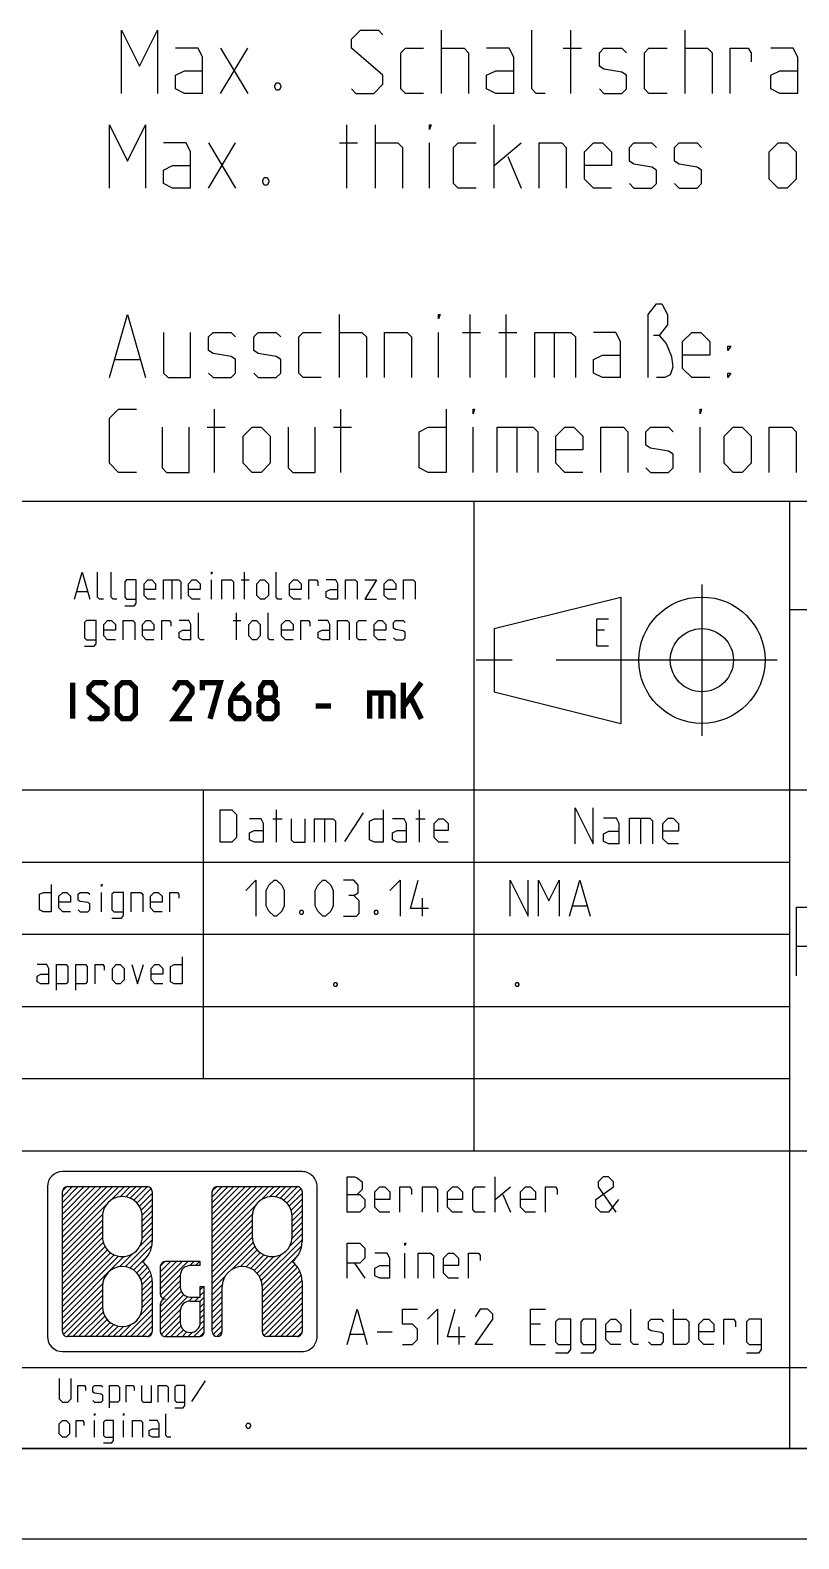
# Model space of a CAD drawing. Header units: millimetres. Extents: x 0 to 594, y 0 to 420.
# Drawn here: x 460.4 to 503, y 0 to 83.6 of the extents above; entities that cross this region are included whole.
import ezdxf

# ---------------------------------------------------------------- set-up
doc = ezdxf.new("R2010")
doc.units = ezdxf.units.MM
doc.header["$LTSCALE"] = 32.67
doc.linetypes.add('CENTER', pattern=[0.6, 0.375, -0.075, 0.075, -0.075])
doc.layers.get('0').update_dxf_attribs({"linetype": 'CONTINUOUS'})
doc.layers.add('DEFAULT_1', color=7, linetype='CENTER')

msp = doc.modelspace()

# ---------------------------------------------------------------- linework, layer by layer
at = {"color": 2, "linetype": 'CONTINUOUS'}
for p, q in [((483.1939, 80.0926), (483.1939, 83.5926)), ((490.3606, 80.0926), (490.3606, 83.5926)), ((496.6939, 80.0926), (496.6939, 83.5926)), ((470.9439, 82.5926), (472.4439, 80.0926)), ((470.9439, 80.0926), (472.4439, 82.5926)), ((489.9439, 82.5926), (490.9439, 82.5926)), ((477.9439, 74.8426), (477.9439, 78.3426)), ((479.5272, 74.8426), (479.5272, 78.3426)), ((486.1105, 74.8426), (486.1105, 78.3426)), ((470.2772, 77.3426), (471.7772, 74.8426)), ((470.2772, 74.8426), (471.7772, 77.3426)), ((477.5272, 77.3426), (478.5272, 77.3426)), ((482.5272, 74.8426), (482.5272, 77.3426)), ((486.1105, 76.0926), (487.6106, 77.3426)), ((486.8605, 76.5926), (487.6106, 74.8426)), ((477.5272, 64.3426), (477.5272, 67.8426)), ((484.7772, 64.3426), (484.7772, 67.8426)), ((486.7772, 64.3426), (486.7772, 67.8426)), ((483.0272, 64.3426), (483.0272, 66.8426)), ((484.3606, 66.8426), (485.3605, 66.8426)), ((486.3606, 66.8426), (487.3605, 66.8426)), ((489.4439, 66.8426), (489.4439, 64.3426)), ((465.1106, 65.3426), (466.4439, 65.3426)), ((470.6105, 59.0926), (470.6105, 62.5926)), ((477.6106, 59.0926), (477.6106, 62.5926)), ((470.1939, 61.5926), (471.1939, 61.5926)), ((477.1939, 61.5926), (478.1939, 61.5926)), ((484.9439, 59.0926), (484.9439, 61.5926)), ((487.3605, 61.5926), (487.3605, 59.0926)), ((497.5272, 59.0926), (497.5272, 61.5926)), ((406.9997, 57.4999), (588.9997, 57.4999)), ((484.9997, 21.4999), (484.9997, 57.4999)), ((502.4997, 4.9999), (502.4997, 57.4999)), ((472.2675, 52.0624), (472.2675, 53.5624)), ((468.2318, 53.1338), (468.2318, 52.0624)), ((470.4461, 52.0624), (470.4461, 53.1338)), ((472.089, 53.1338), (472.5175, 53.1338)), ((462.9818, 52.4909), (463.5533, 52.4909)), ((471.8211, 49.8124), (471.8211, 51.3124)), ((502.4997, 51.4999), (588.9997, 51.4999)), ((471.6425, 50.8838), (472.0711, 50.8838)), ((406.9997, 41.4999), (588.9997, 41.4999)), ((469.9997, 25.4999), (469.9997, 41.4999)), ((474.0497, 38.5999), (474.0497, 40.3999)), ((478.8497, 40.2284), (477.8211, 38.6427)), ((481.9782, 38.5999), (481.9782, 40.3999)), ((473.8354, 39.8856), (474.3497, 39.8856)), ((476.7068, 39.8856), (476.7068, 38.5999)), ((481.7639, 39.8856), (482.2783, 39.8856)), ((494.2259, 39.9284), (494.2259, 38.4999)), ((406.9997, 37.4999), (502.4997, 37.4999)), ((464.339, 34.7499), (464.339, 35.8213)), ((482.1425, 34.4999), (482.1425, 35.4999)), ((490.4758, 35.0713), (491.2378, 35.0713)), ((406.9997, 33.4999), (502.4997, 33.4999)), ((406.9997, 29.4999), (502.4997, 29.4999)), ((406.9997, 25.4999), (502.4997, 25.4999)), ((406.9997, 21.4999), (588.9997, 21.4999)), ((475.4611, 20.3462), (462.1711, 20.3462)), ((461.3405, 19.5156), (461.3405, 11.2093)), ((462.1711, 18.9573), (462.7294, 19.5156)), ((462.1711, 18.637), (463.0497, 19.5156)), ((462.1711, 18.3166), (463.3701, 19.5156)), ((462.1711, 17.9963), (463.6904, 19.5156)), ((462.1711, 17.6759), (464.0108, 19.5156)), ((462.1711, 17.3556), (464.3311, 19.5156)), ((462.1711, 17.0352), (464.6515, 19.5156)), ((462.1711, 16.7148), (464.9719, 19.5156)), ((462.1711, 16.3945), (465.2922, 19.5156)), ((462.1711, 11.4862), (462.1711, 19.2387)), ((462.1744, 19.2809), (462.4058, 19.5123)), ((462.448, 19.5156), (466.878, 19.5156)), ((464.8588, 18.7618), (465.6126, 19.5156)), ((465.3725, 18.9552), (465.9329, 19.5156)), ((465.6832, 18.9455), (466.2533, 19.5156)), ((465.9302, 18.8721), (466.5736, 19.5156)), ((466.1354, 18.7569), (466.8936, 19.5151)), ((466.3059, 18.6071), (467.1012, 19.4025)), ((467.1549, 19.2387), (467.1549, 16.4699)), ((470.4774, 18.9573), (471.0356, 19.5156)), ((470.4774, 18.637), (471.356, 19.5156)), ((470.4774, 18.3166), (471.6763, 19.5156)), ((470.4774, 17.9963), (471.9967, 19.5156)), ((470.4774, 17.6759), (472.317, 19.5156)), ((470.4774, 17.3556), (472.6374, 19.5156)), ((470.4774, 17.0352), (472.9577, 19.5156)), ((470.4774, 16.7148), (473.2781, 19.5156)), ((470.4774, 16.3945), (473.5985, 19.5156)), ((470.4774, 11.4862), (470.4774, 19.2387)), ((470.4806, 19.2809), (470.712, 19.5123)), ((470.7542, 19.5156), (475.1842, 19.5156)), ((473.1651, 18.7619), (473.9188, 19.5156)), ((473.6788, 18.9552), (474.2392, 19.5156)), ((473.9894, 18.9455), (474.5595, 19.5156)), ((474.2364, 18.8721), (474.8799, 19.5156)), ((474.4416, 18.7569), (475.1998, 19.5151)), ((474.6122, 18.6071), (475.4075, 19.4025)), ((475.4611, 19.2387), (475.4611, 16.4699)), ((476.2917, 11.2093), (476.2917, 19.5156)), ((486.1736, 18.1052), (486.1736, 20.055)), ((486.1736, 18.8015), (487.0092, 19.4979)), ((462.1711, 16.0741), (464.5861, 18.4891)), ((466.4433, 18.4241), (467.1549, 19.1357)), ((466.5442, 18.2047), (467.1549, 18.8154)), ((466.598, 17.9381), (467.1549, 18.495)), ((470.4774, 16.0741), (472.8923, 18.4891)), ((474.7495, 18.4242), (475.4611, 19.1357)), ((474.8505, 18.2047), (475.4611, 18.8154)), ((474.9042, 17.9381), (475.4611, 18.495)), ((486.5914, 19.0801), (487.0092, 18.1052)), ((462.1711, 15.7538), (464.3928, 17.9754)), ((462.1711, 15.4334), (464.3861, 17.6484)), ((464.3861, 17.8543), (464.3861, 16.7468)), ((466.6011, 17.6209), (467.1549, 18.1747)), ((466.6011, 16.7468), (466.6011, 17.8543)), ((466.6011, 17.3006), (467.1549, 17.8543)), ((470.4774, 15.7538), (472.699, 17.9754)), ((470.4774, 15.4334), (472.6924, 17.6484)), ((472.6924, 17.8543), (472.6924, 16.7468)), ((474.9074, 17.6209), (475.4611, 18.1747)), ((474.9074, 16.7468), (474.9074, 17.8543)), ((474.9074, 17.3006), (475.4611, 17.8543)), ((462.1711, 15.1131), (464.3861, 17.3281)), ((462.1711, 14.7927), (464.3861, 17.0077)), ((466.45, 16.1884), (467.1549, 16.8932)), ((466.5974, 16.6561), (467.1549, 17.2136)), ((466.6011, 16.9802), (467.1549, 17.534)), ((470.4774, 15.1131), (472.6924, 17.3281)), ((470.4774, 14.7927), (472.6924, 17.0077)), ((474.7563, 16.1884), (475.4611, 16.8932)), ((474.9036, 16.6561), (475.4611, 17.2136)), ((474.9074, 16.9802), (475.4611, 17.534)), ((462.1711, 14.4724), (464.3877, 16.6889)), ((462.1711, 14.152), (464.4363, 16.4172)), ((462.1711, 13.8316), (464.5338, 16.1943)), ((462.1711, 13.5113), (464.6682, 16.0084)), ((465.6556, 15.0737), (467.1549, 16.5729)), ((465.9076, 15.0053), (467.1343, 16.2319)), ((470.4774, 14.4724), (472.6939, 16.6889)), ((470.4774, 14.152), (472.7426, 16.4172)), ((471.5802, 14.9345), (472.84, 16.1943)), ((472.0479, 15.0819), (472.9745, 16.0084)), ((473.1959, 14.3077), (475.4611, 16.5729)), ((473.2446, 14.036), (475.4405, 16.2319)), ((462.1711, 13.1909), (464.836, 15.8557)), ((462.1711, 12.8706), (465.038, 15.7374)), ((462.1711, 12.5502), (465.2809, 15.66)), ((462.1711, 12.2299), (465.5843, 15.643)), ((465.3359, 15.0743), (466.052, 15.7904)), ((466.1165, 14.8938), (466.9176, 15.6949)), ((466.2904, 14.7473), (466.7631, 15.22)), ((467.5979, 14.7907), (468.1697, 15.3624)), ((467.5979, 14.4703), (468.49, 15.3624)), ((467.5979, 14.15), (468.8104, 15.3624)), ((467.5979, 13.8296), (469.1307, 15.3624)), ((467.5979, 15.0856), (467.5979, 13.5628)), ((467.5992, 15.1123), (467.848, 15.3612)), ((469.8129, 15.3624), (467.8748, 15.3624)), ((469.2288, 15.1401), (469.4511, 15.3624)), ((469.8129, 15.1409), (469.2591, 15.1409)), ((469.5499, 15.141), (469.7714, 15.3624)), ((469.8129, 15.1409), (469.8129, 15.3624)), ((472.3514, 15.0649), (473.1422, 15.8557)), ((472.5943, 14.9875), (473.3442, 15.7374)), ((472.7963, 14.8691), (473.5871, 15.66)), ((472.964, 14.7165), (473.8906, 15.643)), ((473.0985, 14.5306), (474.3583, 15.7904)), ((473.2461, 13.7172), (475.2238, 15.6948)), ((473.2461, 13.3968), (475.0693, 15.22)), ((478.3744, 15.2752), (478.9315, 14.4396)), ((481.1598, 14.4396), (481.1598, 15.8323)), ((466.4311, 14.5677), (466.9078, 15.0443)), ((466.536, 14.3522), (467.0247, 14.841)), ((466.5953, 14.0912), (467.1097, 14.6056)), ((466.6011, 13.7767), (467.1529, 14.3284)), ((467.1549, 14.2549), (467.1549, 11.4862)), ((467.6023, 13.5136), (468.7062, 14.6176)), ((467.7336, 13.3246), (468.7054, 14.2964)), ((468.7054, 14.5872), (468.7054, 13.9504)), ((470.4774, 13.8316), (471.1822, 14.5365)), ((473.2461, 13.0765), (475.214, 15.0443)), ((473.2461, 12.7561), (475.331, 14.841)), ((473.2461, 12.4358), (475.416, 14.6056)), ((473.2461, 12.1154), (475.4592, 14.3284)), ((475.4611, 14.2549), (475.4611, 11.4862)), ((462.1711, 11.9095), (464.3974, 14.1358)), ((462.1711, 11.5892), (464.3861, 13.8041)), ((462.2248, 11.3224), (464.3861, 13.4838)), ((464.3861, 13.9781), (464.3861, 12.8706)), ((466.6011, 13.4563), (467.1549, 14.01)), ((466.6011, 12.8706), (466.6011, 13.9781)), ((466.6011, 13.1359), (467.1549, 13.6897)), ((467.5979, 12.8685), (468.7054, 13.976)), ((467.5979, 12.5482), (468.7601, 13.7104)), ((467.5979, 12.2278), (468.8994, 13.5294)), ((467.5979, 11.9075), (469.1081, 13.4176)), ((469.1803, 13.1695), (469.4075, 13.3967)), ((469.2529, 13.3967), (469.8129, 13.3967)), ((469.5063, 13.1751), (469.7278, 13.3967)), ((469.8129, 13.9781), (470.0344, 13.9781)), ((469.8129, 13.3967), (469.8129, 13.9781)), ((469.8129, 13.8021), (469.9889, 13.9781)), ((469.8129, 13.4817), (470.0344, 13.7032)), ((469.8129, 13.1614), (470.0344, 13.3829)), ((470.0344, 11.4862), (470.0344, 13.9781)), ((470.4774, 13.5113), (471.0348, 14.0688)), ((470.4774, 13.1909), (471.0311, 13.7447)), ((470.4774, 12.8706), (471.0311, 13.4243)), ((471.0311, 11.4862), (471.0311, 13.9781)), ((473.2461, 11.795), (475.4611, 14.01)), ((473.2461, 13.9781), (473.2461, 11.4862)), ((473.2463, 11.4749), (475.4611, 13.6897)), ((462.4325, 11.2098), (464.3861, 13.1634)), ((462.7524, 11.2093), (464.3865, 12.8434)), ((463.0727, 11.2093), (464.429, 12.5656)), ((465.6356, 11.2093), (467.1549, 12.7286)), ((466.4872, 12.3813), (467.1549, 13.049)), ((466.5997, 12.8141), (467.1549, 13.3693)), ((467.5979, 13.009), (467.5979, 11.4862)), ((467.5979, 11.5871), (468.711, 12.7002)), ((468.7054, 12.6214), (468.7054, 11.9846)), ((469.263, 13.1751), (469.8129, 13.1751)), ((469.8129, 11.9846), (469.8129, 13.1751)), ((469.8129, 12.841), (470.0344, 13.0625)), ((469.8129, 12.5207), (470.0344, 12.7422)), ((470.4774, 12.5502), (471.0311, 13.104)), ((470.4774, 12.2299), (471.0311, 12.7836)), ((473.3567, 11.2649), (475.4611, 13.3693)), ((473.6215, 11.2093), (475.4611, 13.049)), ((473.9418, 11.2093), (475.4611, 12.7286)), ((496.0617, 10.774), (496.0617, 12.7238)), ((463.3931, 11.2093), (464.5223, 12.3385)), ((463.7135, 11.2093), (464.6533, 12.1492)), ((464.0338, 11.2093), (464.8177, 11.9933)), ((464.3542, 11.2093), (465.0161, 11.8713)), ((464.6745, 11.2093), (465.2544, 11.7892)), ((464.9949, 11.2093), (465.5501, 11.7645)), ((465.3152, 11.2093), (465.9829, 11.877)), ((465.9559, 11.2093), (467.1549, 12.4083)), ((466.2763, 11.2093), (467.1549, 12.0879)), ((466.5967, 11.2093), (467.1549, 11.7676)), ((467.6524, 11.3213), (468.7054, 12.3742)), ((467.8612, 11.2097), (468.7054, 12.0539)), ((468.1812, 11.2093), (468.7467, 11.7748)), ((469.4626, 11.2093), (470.0344, 11.7811)), ((469.8003, 11.8674), (470.0344, 12.1015)), ((469.8129, 12.2003), (470.0344, 12.4218)), ((470.4774, 11.9095), (471.0311, 12.4633)), ((470.4774, 11.5891), (471.0311, 12.1429)), ((470.531, 11.3224), (471.0311, 11.8225)), ((474.2622, 11.2093), (475.4611, 12.4083)), ((474.5825, 11.2093), (475.4611, 12.0879)), ((474.9029, 11.2093), (475.4611, 11.7675)), ((484.1774, 10.774), (484.1774, 11.7489)), ((488.6804, 11.8882), (488.1233, 11.8882)), ((466.878, 11.2093), (462.448, 11.2093)), ((466.9203, 11.2126), (467.1516, 11.4439)), ((467.8748, 11.2093), (469.7575, 11.2093)), ((468.5015, 11.2093), (468.8765, 11.5843)), ((468.8219, 11.2093), (469.0749, 11.4624)), ((469.1422, 11.2093), (469.3763, 11.4434)), ((469.7842, 11.2106), (470.0331, 11.4595)), ((470.7387, 11.2098), (471.0311, 11.5022)), ((475.1842, 11.2093), (473.523, 11.2093)), ((475.2265, 11.2126), (475.4579, 11.4439)), ((478.1423, 11.3311), (478.8851, 11.3311)), ((479.6279, 11.4704), (480.4635, 11.4704)), ((462.1711, 10.3787), (475.4611, 10.3787)), ((488.1233, 10.774), (488.9589, 10.774)), ((406.9997, 9.4999), (588.9997, 9.4999)), ((470.0782, 8.751), (469.3354, 7.6058)), ((463.9497, 5.6249), (463.9497, 6.5534)), ((465.5592, 5.6249), (465.5592, 6.5534)), ((406.9997, 4.9999), (588.9997, 4.9999)), ((0, 0), (594, 0))]:
    msp.add_line(p, q, dxfattribs=at)
at = {"color": 7, "linetype": 'CONTINUOUS'}
for p, q in [((486.1109, 50.4339), (493.1257, 52.1839)), ((493.1257, 52.1839), (493.1257, 45.1839)), ((486.1109, 50.4339), (486.1109, 46.9339)), ((486.1109, 46.9339), (493.1257, 45.1839)), ((589, 5), (20, 5))]:
    msp.add_line(p, q, dxfattribs=at)
at = {"color": 5, "linetype": 'CONTINUOUS'}
for p, q in [((492.2271, 50.3411), (491.7986, 50.3411)), ((491.7986, 49.484), (492.4414, 49.484))]:
    msp.add_line(p, q, dxfattribs=at)
at = {"color": 2, "linetype": 'CONTINUOUS'}
for points in [[(465.4439, 80.0926), (465.4439, 83.5926), (466.4439, 81.5926), (467.4439, 83.5926), (467.4439, 80.0926)], [(478.1939, 80.3426), (478.4439, 80.0926), (479.4439, 80.0926), (479.9439, 80.5926), (479.9439, 81.0926), (478.1939, 82.5926), (478.1939, 83.0926), (478.6939, 83.5926), (479.6939, 83.5926), (479.9439, 83.3426)], [(488.9439, 80.0926), (488.4439, 80.0926), (488.1939, 80.3426), (488.1939, 83.5926)], [(469.9439, 80.0926), (469.9439, 82.0926), (469.6939, 82.5926), (468.4439, 82.5926)], [(482.1939, 80.0926), (481.1939, 80.0926), (480.9439, 80.3426), (480.9439, 82.3426), (481.1939, 82.5926), (482.1939, 82.5926)], [(483.1939, 82.5926), (484.4439, 82.5926), (484.6939, 82.3426), (484.6939, 80.0926)], [(487.1939, 80.0926), (487.1939, 82.0926), (486.9439, 82.5926), (485.6939, 82.5926)], [(491.9439, 80.3426), (492.1939, 80.0926), (493.1939, 80.0926), (493.4439, 80.3426), (493.4439, 81.0926), (493.1939, 81.2593), (492.1939, 81.4259), (491.9439, 81.5926), (491.9439, 82.3426), (492.1939, 82.5926), (493.1939, 82.5926), (493.4439, 82.3426)], [(495.6939, 80.0926), (494.6939, 80.0926), (494.4439, 80.3426), (494.4439, 82.3426), (494.6939, 82.5926), (495.6939, 82.5926)], [(496.6939, 82.5926), (497.9439, 82.5926), (498.1939, 82.3426), (498.1939, 80.0926)], [(499.1939, 80.0926), (499.1939, 82.5926), (500.1939, 82.5926), (500.3606, 82.3426), (500.3606, 81.8426)], [(502.9439, 80.0926), (502.9439, 82.0926), (502.6939, 82.5926), (501.4439, 82.5926)], [(469.9439, 80.0926), (468.9439, 80.0926), (468.4439, 80.3426), (468.4439, 81.0926), (468.9439, 81.3426), (469.9439, 81.3426)], [(487.1939, 80.0926), (486.1939, 80.0926), (485.6939, 80.3426), (485.6939, 81.0926), (486.1939, 81.3426), (487.1939, 81.3426)], [(502.9439, 80.0926), (501.9439, 80.0926), (501.4439, 80.3426), (501.4439, 81.0926), (501.9439, 81.3426), (502.9439, 81.3426)], [(474.1939, 80.6759), (474.2772, 80.5093), (474.2772, 80.4259), (474.1939, 80.2593), (474.0272, 80.2593), (473.9439, 80.4259), (473.9439, 80.5093), (474.0272, 80.6759), (474.1939, 80.6759)], [(464.7772, 74.8426), (464.7772, 78.3426), (465.7772, 76.3426), (466.7772, 78.3426), (466.7772, 74.8426)], [(482.5272, 78.0926), (482.5272, 78.3426), (482.6105, 78.3426), (482.5272, 78.0926)], [(469.2772, 74.8426), (469.2772, 76.8426), (469.0272, 77.3426), (467.7772, 77.3426)], [(479.5272, 77.3426), (480.7772, 77.3426), (481.0272, 77.0926), (481.0272, 74.8426)], [(485.1106, 74.8426), (484.1105, 74.8426), (483.8605, 75.0926), (483.8605, 77.0926), (484.1105, 77.3426), (485.1106, 77.3426)], [(488.6105, 74.8426), (488.6105, 77.3426), (489.8605, 77.3426), (490.1105, 77.0926), (490.1105, 74.8426)], [(492.6105, 74.8426), (491.6106, 74.8426), (491.1106, 75.3426), (491.1106, 76.8426), (491.6106, 77.3426), (492.1105, 77.3426), (492.6105, 76.8426), (492.6105, 76.0926), (491.1106, 76.0926)], [(493.6106, 75.0926), (493.8605, 74.8426), (494.8606, 74.8426), (495.1105, 75.0926), (495.1105, 75.8426), (494.8606, 76.0093), (493.8605, 76.1759), (493.6106, 76.3426), (493.6106, 77.0926), (493.8605, 77.3426), (494.8606, 77.3426), (495.1105, 77.0926)], [(496.1105, 75.0926), (496.3606, 74.8426), (497.3605, 74.8426), (497.6106, 75.0926), (497.6106, 75.8426), (497.3605, 76.0093), (496.3606, 76.1759), (496.1105, 76.3426), (496.1105, 77.0926), (496.3606, 77.3426), (497.3605, 77.3426), (497.6106, 77.0926)], [(501.3605, 75.3426), (501.3605, 76.8426), (501.8605, 77.3426), (502.3606, 77.3426), (502.8606, 76.8426), (502.8606, 75.3426), (502.3606, 74.8426), (501.8605, 74.8426), (501.3605, 75.3426)], [(469.2772, 74.8426), (468.2772, 74.8426), (467.7772, 75.0926), (467.7772, 75.8426), (468.2772, 76.0926), (469.2772, 76.0926)], [(473.5272, 75.4259), (473.6105, 75.2593), (473.6105, 75.1759), (473.5272, 75.0093), (473.3605, 75.0093), (473.2772, 75.1759), (473.2772, 75.2593), (473.3605, 75.4259), (473.5272, 75.4259)], [(464.7772, 64.3426), (465.7772, 67.8426), (466.7772, 64.3426)], [(483.0272, 67.5926), (483.0272, 67.8426), (483.1106, 67.8426), (483.0272, 67.5926)], [(494.6465, 64.3426), (494.6465, 67.8426), (495.1059, 68.4259), (495.4121, 68.4259), (495.7183, 67.8426), (495.7183, 67.2593), (495.259, 66.6759), (494.9527, 66.6759)], [(467.7772, 66.8426), (467.7772, 64.5926), (468.0272, 64.3426), (469.2772, 64.3426), (469.2772, 66.8426)], [(470.2772, 64.5926), (470.5272, 64.3426), (471.5272, 64.3426), (471.7772, 64.5926), (471.7772, 65.3426), (471.5272, 65.5093), (470.5272, 65.6759), (470.2772, 65.8426), (470.2772, 66.5926), (470.5272, 66.8426), (471.5272, 66.8426), (471.7772, 66.5926)], [(472.7772, 64.5926), (473.0272, 64.3426), (474.0272, 64.3426), (474.2772, 64.5926), (474.2772, 65.3426), (474.0272, 65.5093), (473.0272, 65.6759), (472.7772, 65.8426), (472.7772, 66.5926), (473.0272, 66.8426), (474.0272, 66.8426), (474.2772, 66.5926)], [(476.5272, 64.3426), (475.5272, 64.3426), (475.2772, 64.5926), (475.2772, 66.5926), (475.5272, 66.8426), (476.5272, 66.8426)], [(477.5272, 66.8426), (478.7772, 66.8426), (479.0272, 66.5926), (479.0272, 64.3426)], [(480.0272, 64.3426), (480.0272, 66.8426), (481.2772, 66.8426), (481.5272, 66.5926), (481.5272, 64.3426)], [(488.3606, 64.3426), (488.3606, 66.8426), (490.3606, 66.8426), (490.6105, 66.5926), (490.6105, 64.3426)], [(493.1106, 64.3426), (493.1106, 66.3426), (492.8606, 66.8426), (491.6106, 66.8426)], [(495.259, 66.6759), (495.6418, 66.2384), (495.9481, 65.5093), (496.0246, 64.9259), (495.8715, 64.4884), (495.5652, 64.3426), (495.1059, 64.3426)], [(498.0606, 64.3426), (497.0605, 64.3426), (496.5605, 64.8426), (496.5605, 66.3426), (497.0605, 66.8426), (497.5606, 66.8426), (498.0606, 66.3426), (498.0606, 65.5926), (496.5605, 65.5926)], [(499.0605, 65.8426), (499.0605, 66.0926), (499.2272, 66.0926), (499.0605, 65.8426)], [(493.1106, 64.3426), (492.1105, 64.3426), (491.6106, 64.5926), (491.6106, 65.3426), (492.1105, 65.5926), (493.1106, 65.5926)], [(499.0605, 64.3426), (499.0605, 64.5926), (499.2272, 64.5926), (499.0605, 64.3426)], [(466.2772, 59.0926), (465.2772, 59.0926), (464.7772, 59.5926), (464.7772, 62.0926), (465.2772, 62.5926), (466.2772, 62.5926)], [(483.4439, 62.5926), (483.4439, 59.0926), (482.4439, 59.0926), (481.9439, 59.3426), (481.9439, 61.3426), (482.4439, 61.5926), (483.4439, 61.5926)], [(484.9439, 62.3426), (484.9439, 62.5926), (485.0272, 62.5926), (484.9439, 62.3426)], [(497.5272, 62.3426), (497.5272, 62.5926), (497.6106, 62.5926), (497.5272, 62.3426)], [(467.6939, 61.5926), (467.6939, 59.3426), (467.9439, 59.0926), (469.1939, 59.0926), (469.1939, 61.5926)], [(472.1939, 59.5926), (472.1939, 61.0926), (472.6939, 61.5926), (473.1939, 61.5926), (473.6939, 61.0926), (473.6939, 59.5926), (473.1939, 59.0926), (472.6939, 59.0926), (472.1939, 59.5926)], [(474.6939, 61.5926), (474.6939, 59.3426), (474.9439, 59.0926), (476.1939, 59.0926), (476.1939, 61.5926)], [(486.2772, 59.0926), (486.2772, 61.5926), (488.2772, 61.5926), (488.5272, 61.3426), (488.5272, 59.0926)], [(491.0272, 59.0926), (490.0272, 59.0926), (489.5272, 59.5926), (489.5272, 61.0926), (490.0272, 61.5926), (490.5272, 61.5926), (491.0272, 61.0926), (491.0272, 60.3426), (489.5272, 60.3426)], [(492.0272, 59.0926), (492.0272, 61.5926), (493.2772, 61.5926), (493.5272, 61.3426), (493.5272, 59.0926)], [(494.5272, 59.3426), (494.7772, 59.0926), (495.7772, 59.0926), (496.0272, 59.3426), (496.0272, 60.0926), (495.7772, 60.2593), (494.7772, 60.4259), (494.5272, 60.5926), (494.5272, 61.3426), (494.7772, 61.5926), (495.7772, 61.5926), (496.0272, 61.3426)], [(498.8606, 59.5926), (498.8606, 61.0926), (499.3605, 61.5926), (499.8605, 61.5926), (500.3606, 61.0926), (500.3606, 59.5926), (499.8605, 59.0926), (499.3605, 59.0926), (498.8606, 59.5926)], [(501.3605, 59.0926), (501.3605, 61.5926), (502.6105, 61.5926), (502.8606, 61.3426), (502.8606, 59.0926)], [(462.839, 52.0624), (463.2675, 53.5624), (463.6961, 52.0624)], [(464.4461, 52.0624), (464.2318, 52.0624), (464.1247, 52.1695), (464.1247, 53.5624)], [(465.1961, 52.0624), (464.9818, 52.0624), (464.8747, 52.1695), (464.8747, 53.5624)], [(470.4461, 53.4552), (470.4461, 53.5624), (470.4818, 53.5624), (470.4461, 53.4552)], [(474.3389, 52.0624), (474.1247, 52.0624), (474.0175, 52.1695), (474.0175, 53.5624)], [(465.6247, 51.7052), (466.1604, 51.7052), (466.2675, 51.8481), (466.2675, 53.1338), (465.7318, 53.1338), (465.6247, 53.0266), (465.6247, 52.1695), (465.7318, 52.0624), (466.2675, 52.0624)], [(467.339, 52.0624), (466.9104, 52.0624), (466.6961, 52.2766), (466.6961, 52.9195), (466.9104, 53.1338), (467.1247, 53.1338), (467.339, 52.9195), (467.339, 52.5981), (466.6961, 52.5981)], [(467.7675, 52.0624), (467.7675, 53.1338), (468.6247, 53.1338), (468.7318, 53.0266), (468.7318, 52.0624)], [(469.8032, 52.0624), (469.3747, 52.0624), (469.1604, 52.2766), (469.1604, 52.9195), (469.3747, 53.1338), (469.589, 53.1338), (469.8032, 52.9195), (469.8032, 52.5981), (469.1604, 52.5981)], [(471.0175, 52.0624), (471.0175, 53.1338), (471.5533, 53.1338), (471.6604, 53.0266), (471.6604, 52.0624)], [(472.9461, 52.2766), (472.9461, 52.9195), (473.1604, 53.1338), (473.3747, 53.1338), (473.589, 52.9195), (473.589, 52.2766), (473.3747, 52.0624), (473.1604, 52.0624), (472.9461, 52.2766)], [(475.4104, 52.0624), (474.9818, 52.0624), (474.7676, 52.2766), (474.7676, 52.9195), (474.9818, 53.1338), (475.1961, 53.1338), (475.4104, 52.9195), (475.4104, 52.5981), (474.7676, 52.5981)], [(475.839, 52.0624), (475.839, 53.1338), (476.2675, 53.1338), (476.3389, 53.0266), (476.3389, 52.8124)], [(477.4461, 52.0624), (477.4461, 52.9195), (477.339, 53.1338), (476.8033, 53.1338)], [(477.8747, 52.0624), (477.8747, 53.1338), (478.4104, 53.1338), (478.5175, 53.0266), (478.5175, 52.0624)], [(478.9461, 53.1338), (479.589, 53.1338), (478.9461, 52.0624), (479.589, 52.0624)], [(480.6604, 52.0624), (480.2318, 52.0624), (480.0175, 52.2766), (480.0175, 52.9195), (480.2318, 53.1338), (480.4461, 53.1338), (480.6604, 52.9195), (480.6604, 52.5981), (480.0175, 52.5981)], [(481.089, 52.0624), (481.089, 53.1338), (481.6247, 53.1338), (481.7318, 53.0266), (481.7318, 52.0624)], [(477.4461, 52.0624), (477.0175, 52.0624), (476.8033, 52.1695), (476.8033, 52.4909), (477.0175, 52.5981), (477.4461, 52.5981)], [(470.0354, 49.8124), (469.8211, 49.8124), (469.7139, 49.9195), (469.7139, 51.3124)], [(473.8925, 49.8124), (473.6782, 49.8124), (473.5711, 49.9195), (473.5711, 51.3124)], [(463.3925, 49.4552), (463.9282, 49.4552), (464.0354, 49.5981), (464.0354, 50.8838), (463.4997, 50.8838), (463.3925, 50.7766), (463.3925, 49.9195), (463.4997, 49.8124), (464.0354, 49.8124)], [(465.1068, 49.8124), (464.6783, 49.8124), (464.464, 50.0266), (464.464, 50.6695), (464.6783, 50.8838), (464.8925, 50.8838), (465.1068, 50.6695), (465.1068, 50.3481), (464.464, 50.3481)], [(465.5354, 49.8124), (465.5354, 50.8838), (466.0711, 50.8838), (466.1783, 50.7766), (466.1783, 49.8124)], [(467.2497, 49.8124), (466.8211, 49.8124), (466.6068, 50.0266), (466.6068, 50.6695), (466.8211, 50.8838), (467.0354, 50.8838), (467.2497, 50.6695), (467.2497, 50.3481), (466.6068, 50.3481)], [(467.6782, 49.8124), (467.6782, 50.8838), (468.1068, 50.8838), (468.1783, 50.7766), (468.1783, 50.5624)], [(469.2854, 49.8124), (469.2854, 50.6695), (469.1782, 50.8838), (468.6425, 50.8838)], [(469.2854, 49.8124), (468.8568, 49.8124), (468.6425, 49.9195), (468.6425, 50.2409), (468.8568, 50.3481), (469.2854, 50.3481)], [(472.4997, 50.0266), (472.4997, 50.6695), (472.714, 50.8838), (472.9282, 50.8838), (473.1425, 50.6695), (473.1425, 50.0266), (472.9282, 49.8124), (472.714, 49.8124), (472.4997, 50.0266)], [(474.964, 49.8124), (474.5354, 49.8124), (474.3211, 50.0266), (474.3211, 50.6695), (474.5354, 50.8838), (474.7497, 50.8838), (474.964, 50.6695), (474.964, 50.3481), (474.3211, 50.3481)], [(475.3925, 49.8124), (475.3925, 50.8838), (475.8211, 50.8838), (475.8925, 50.7766), (475.8925, 50.5624)], [(476.9997, 49.8124), (476.9997, 50.6695), (476.8925, 50.8838), (476.3568, 50.8838)], [(476.9997, 49.8124), (476.5711, 49.8124), (476.3568, 49.9195), (476.3568, 50.2409), (476.5711, 50.3481), (476.9997, 50.3481)], [(477.4283, 49.8124), (477.4283, 50.8838), (477.964, 50.8838), (478.0711, 50.7766), (478.0711, 49.8124)], [(479.0354, 49.8124), (478.6068, 49.8124), (478.4997, 49.9195), (478.4997, 50.7766), (478.6068, 50.8838), (479.0354, 50.8838)], [(480.1068, 49.8124), (479.6782, 49.8124), (479.464, 50.0266), (479.464, 50.6695), (479.6782, 50.8838), (479.8925, 50.8838), (480.1068, 50.6695), (480.1068, 50.3481), (479.464, 50.3481)], [(480.5354, 49.9195), (480.6425, 49.8124), (481.0711, 49.8124), (481.1782, 49.9195), (481.1782, 50.2409), (481.0711, 50.3124), (480.6425, 50.3838), (480.5354, 50.4552), (480.5354, 50.7766), (480.6425, 50.8838), (481.0711, 50.8838), (481.1782, 50.7766)], [(470.9211, 38.5999), (470.9211, 40.3999), (471.564, 40.3999), (471.8211, 40.1427), (471.8211, 38.857), (471.564, 38.5999), (470.9211, 38.5999)], [(479.964, 40.3999), (479.964, 38.5999), (479.4497, 38.5999), (479.1925, 38.7284), (479.1925, 39.757), (479.4497, 39.8856), (479.964, 39.8856)], [(490.6068, 38.4999), (490.6068, 40.4999), (491.6068, 38.4999), (491.6068, 40.4999)], [(473.3211, 38.5999), (473.3211, 39.6284), (473.1925, 39.8856), (472.5497, 39.8856)], [(474.864, 39.8856), (474.864, 38.7284), (474.9925, 38.5999), (475.6354, 38.5999), (475.6354, 39.8856)], [(476.1497, 38.5999), (476.1497, 39.8856), (477.1782, 39.8856), (477.3068, 39.757), (477.3068, 38.5999)], [(481.2497, 38.5999), (481.2497, 39.6284), (481.1211, 39.8856), (480.4782, 39.8856)], [(483.564, 38.5999), (483.0497, 38.5999), (482.7925, 38.857), (482.7925, 39.6284), (483.0497, 39.8856), (483.3068, 39.8856), (483.564, 39.6284), (483.564, 39.2427), (482.7925, 39.2427)], [(493.0354, 38.4999), (493.0354, 39.6427), (492.8925, 39.9284), (492.1782, 39.9284)], [(493.6068, 38.4999), (493.6068, 39.9284), (494.7497, 39.9284), (494.8925, 39.7856), (494.8925, 38.4999)], [(496.3211, 38.4999), (495.7497, 38.4999), (495.464, 38.7856), (495.464, 39.6427), (495.7497, 39.9284), (496.0354, 39.9284), (496.3211, 39.6427), (496.3211, 39.2141), (495.464, 39.2141)], [(473.3211, 38.5999), (472.8068, 38.5999), (472.5497, 38.7284), (472.5497, 39.1141), (472.8068, 39.2427), (473.3211, 39.2427)], [(481.2497, 38.5999), (480.7354, 38.5999), (480.4782, 38.7284), (480.4782, 39.1141), (480.7354, 39.2427), (481.2497, 39.2427)], [(493.0354, 38.4999), (492.464, 38.4999), (492.1782, 38.6427), (492.1782, 39.0713), (492.464, 39.2141), (493.0354, 39.2141)], [(461.5533, 36.2499), (461.5533, 34.7499), (461.1247, 34.7499), (460.9104, 34.857), (460.9104, 35.7141), (461.1247, 35.8213), (461.5533, 35.8213)], [(464.339, 36.1427), (464.339, 36.2499), (464.3747, 36.2499), (464.339, 36.1427)], [(472.333, 35.9284), (472.9044, 36.4999), (472.9044, 34.4999)], [(473.4759, 35.0713), (473.4759, 35.9284), (473.6187, 36.2141), (473.9044, 36.4999), (474.0473, 36.4999), (474.333, 36.2141), (474.4759, 35.9284), (474.4759, 35.0713), (474.333, 34.7856), (474.0473, 34.4999), (473.9044, 34.4999), (473.6187, 34.7856), (473.4759, 35.0713)], [(476.1902, 35.0713), (476.1902, 35.9284), (476.333, 36.2141), (476.6187, 36.4999), (476.7616, 36.4999), (477.0473, 36.2141), (477.1901, 35.9284), (477.1901, 35.0713), (477.0473, 34.7856), (476.7616, 34.4999), (476.6187, 34.4999), (476.333, 34.7856), (476.1902, 35.0713)], [(478.333, 35.6427), (478.5711, 35.7856), (478.5711, 36.2141), (478.333, 36.4999), (477.7616, 36.4999)], [(480.333, 35.9284), (480.9045, 36.4999), (480.9045, 34.4999)], [(482.4759, 34.9284), (481.4759, 34.9284), (481.9044, 36.4999)], [(486.9997, 34.4999), (486.9997, 36.4999), (487.9997, 34.4999), (487.9997, 36.4999)], [(488.5711, 34.4999), (488.5711, 36.4999), (489.1425, 35.357), (489.714, 36.4999), (489.714, 34.4999)], [(490.2854, 34.4999), (490.8568, 36.4999), (491.4283, 34.4999)], [(462.6247, 34.7499), (462.1961, 34.7499), (461.9818, 34.9641), (461.9818, 35.607), (462.1961, 35.8213), (462.4104, 35.8213), (462.6247, 35.607), (462.6247, 35.2856), (461.9818, 35.2856)], [(463.0532, 34.857), (463.1604, 34.7499), (463.589, 34.7499), (463.6961, 34.857), (463.6961, 35.1784), (463.589, 35.2499), (463.1604, 35.3213), (463.0532, 35.3927), (463.0532, 35.7141), (463.1604, 35.8213), (463.589, 35.8213), (463.6961, 35.7141)], [(464.9104, 34.3927), (465.4461, 34.3927), (465.5533, 34.5356), (465.5533, 35.8213), (465.0175, 35.8213), (464.9104, 35.7141), (464.9104, 34.857), (465.0175, 34.7499), (465.5533, 34.7499)], [(465.9818, 34.7499), (465.9818, 35.8213), (466.5175, 35.8213), (466.6247, 35.7141), (466.6247, 34.7499)], [(467.6961, 34.7499), (467.2675, 34.7499), (467.0532, 34.9641), (467.0532, 35.607), (467.2675, 35.8213), (467.4818, 35.8213), (467.6961, 35.607), (467.6961, 35.2856), (467.0532, 35.2856)], [(468.1247, 34.7499), (468.1247, 35.8213), (468.5532, 35.8213), (468.6247, 35.7141), (468.6247, 35.4999)], [(477.7616, 34.4999), (478.4759, 34.4999), (478.6187, 34.6427), (478.6187, 35.357), (478.333, 35.6427), (478.0473, 35.6427)], [(475.4759, 34.8332), (475.5235, 34.738), (475.5235, 34.6903), (475.4759, 34.5951), (475.3806, 34.5951), (475.333, 34.6903), (475.333, 34.738), (475.3806, 34.8332), (475.4759, 34.8332)], [(479.6187, 34.8332), (479.6663, 34.738), (479.6663, 34.6903), (479.6187, 34.5951), (479.5235, 34.5951), (479.4759, 34.6903), (479.4759, 34.738), (479.5235, 34.8332), (479.6187, 34.8332)], [(502.864, 31.1999), (502.864, 34.9999), (504.2211, 34.9999), (504.764, 34.457), (504.764, 33.3713), (504.2211, 32.8284), (502.864, 32.8284)], [(461.4104, 30.7499), (461.4104, 31.607), (461.3032, 31.8213), (460.7675, 31.8213)], [(461.839, 30.3927), (461.839, 31.8213), (462.3747, 31.8213), (462.4818, 31.7141), (462.4818, 30.857), (462.3747, 30.7499), (461.839, 30.7499)], [(462.9104, 30.3927), (462.9104, 31.8213), (463.4461, 31.8213), (463.5533, 31.7141), (463.5533, 30.857), (463.4461, 30.7499), (462.9104, 30.7499)], [(463.9818, 30.7499), (463.9818, 31.8213), (464.4104, 31.8213), (464.4818, 31.7141), (464.4818, 31.4999)], [(464.9461, 30.9641), (464.9461, 31.607), (465.1604, 31.8213), (465.3747, 31.8213), (465.589, 31.607), (465.589, 30.9641), (465.3747, 30.7499), (465.1604, 30.7499), (464.9461, 30.9641)], [(466.0175, 31.8213), (466.339, 30.7499), (466.6604, 31.8213)], [(467.7318, 30.7499), (467.3033, 30.7499), (467.0889, 30.9641), (467.0889, 31.607), (467.3033, 31.8213), (467.5175, 31.8213), (467.7318, 31.607), (467.7318, 31.2856), (467.0889, 31.2856)], [(468.8033, 32.2499), (468.8033, 30.7499), (468.3747, 30.7499), (468.1604, 30.857), (468.1604, 31.7141), (468.3747, 31.8213), (468.8033, 31.8213)], [(461.4104, 30.7499), (460.9818, 30.7499), (460.7675, 30.857), (460.7675, 31.1784), (460.9818, 31.2856), (461.4104, 31.2856)], [(477.3568, 30.8332), (477.4044, 30.7379), (477.4044, 30.6903), (477.3568, 30.5951), (477.2616, 30.5951), (477.214, 30.6903), (477.214, 30.7379), (477.2616, 30.8332), (477.3568, 30.8332)], [(487.4283, 30.8332), (487.4759, 30.7379), (487.4759, 30.6903), (487.4283, 30.5951), (487.333, 30.5951), (487.2854, 30.6903), (487.2854, 30.7379), (487.333, 30.8332), (487.4283, 30.8332)], [(477.9566, 18.1052), (477.9566, 20.055), (478.3744, 20.055), (478.5137, 20.0085), (478.7922, 19.7764), (478.7922, 19.3586), (478.5137, 19.0801)], [(480.3242, 18.1052), (479.7671, 18.1052), (479.4886, 18.3837), (479.4886, 19.2193), (479.7671, 19.4979), (480.0457, 19.4979), (480.3242, 19.2193), (480.3242, 18.8015), (479.4886, 18.8015)], [(480.8813, 18.1052), (480.8813, 19.4979), (481.4384, 19.4979), (481.5312, 19.3586), (481.5312, 19.0801)], [(482.1347, 18.1052), (482.1347, 19.4979), (482.8311, 19.4979), (482.9704, 19.3586), (482.9704, 18.1052)], [(484.3631, 18.1052), (483.806, 18.1052), (483.5274, 18.3837), (483.5274, 19.2193), (483.806, 19.4979), (484.0845, 19.4979), (484.3631, 19.2193), (484.3631, 18.8015), (483.5274, 18.8015)], [(485.6165, 18.1052), (485.0594, 18.1052), (484.9201, 18.2445), (484.9201, 19.3586), (485.0594, 19.4979), (485.6165, 19.4979)], [(488.4019, 18.1052), (487.8448, 18.1052), (487.5663, 18.3837), (487.5663, 19.2193), (487.8448, 19.4979), (488.1233, 19.4979), (488.4019, 19.2193), (488.4019, 18.8015), (487.5663, 18.8015)], [(488.9589, 18.1052), (488.9589, 19.4979), (489.516, 19.4979), (489.6089, 19.3586), (489.6089, 19.0801)], [(492.9978, 18.8015), (492.4407, 18.1052), (492.0229, 18.1052), (491.7444, 18.3837), (491.7444, 18.8015), (492.7192, 19.4979), (492.7192, 19.7764), (492.4407, 20.055), (492.1622, 20.055), (491.8836, 19.7764), (491.8836, 19.4979), (492.8585, 18.1052)], [(477.9566, 19.0801), (478.653, 19.0801), (478.9315, 18.8015), (478.9315, 18.3837), (478.653, 18.1052), (477.9566, 18.1052)], [(477.9566, 14.4396), (477.9566, 16.3894), (478.653, 16.3894), (478.9315, 16.1108), (478.9315, 15.5538), (478.653, 15.2752), (477.9566, 15.2752)], [(481.1598, 16.2501), (481.1598, 16.3894), (481.2063, 16.3894), (481.1598, 16.2501)], [(480.3242, 14.4396), (480.3242, 15.5538), (480.185, 15.8323), (479.4886, 15.8323)], [(480.3242, 14.4396), (479.7671, 14.4396), (479.4886, 14.5789), (479.4886, 14.9967), (479.7671, 15.136), (480.3242, 15.136)], [(481.9026, 14.4396), (481.9026, 15.8323), (482.599, 15.8323), (482.7382, 15.693), (482.7382, 14.4396)], [(484.1309, 14.4396), (483.5739, 14.4396), (483.2953, 14.7181), (483.2953, 15.5538), (483.5739, 15.8323), (483.8524, 15.8323), (484.1309, 15.5538), (484.1309, 15.136), (483.2953, 15.136)], [(484.688, 14.4396), (484.688, 15.8323), (485.2451, 15.8323), (485.338, 15.693), (485.338, 15.4145)], [(477.9566, 10.774), (478.5137, 12.7238), (479.0708, 10.774)], [(481.0206, 10.774), (481.5777, 10.774), (481.8562, 11.0526), (481.8562, 11.6096), (481.5777, 11.8882), (481.0206, 11.8882), (481.0206, 12.7238), (481.8562, 12.7238)], [(482.4133, 12.1667), (482.9704, 12.7238), (482.9704, 10.774)], [(484.5023, 11.1918), (483.5274, 11.1918), (483.9453, 12.7238)], [(486.0343, 10.774), (485.0594, 10.774), (486.0343, 12.1667), (486.0343, 12.4453), (485.7558, 12.7238), (485.338, 12.7238), (485.0594, 12.306)], [(488.1233, 10.774), (488.1233, 12.7238), (488.9589, 12.7238)], [(494.112, 10.774), (493.8334, 10.774), (493.6941, 10.9133), (493.6941, 12.7238)], [(489.516, 10.3098), (490.2124, 10.3098), (490.3516, 10.4955), (490.3516, 12.1667), (489.6553, 12.1667), (489.516, 12.0274), (489.516, 10.9133), (489.6553, 10.774), (490.3516, 10.774)], [(490.9087, 10.3098), (491.6051, 10.3098), (491.7444, 10.4955), (491.7444, 12.1667), (491.048, 12.1667), (490.9087, 12.0274), (490.9087, 10.9133), (491.048, 10.774), (491.7444, 10.774)], [(493.1371, 10.774), (492.58, 10.774), (492.3014, 11.0526), (492.3014, 11.8882), (492.58, 12.1667), (492.8585, 12.1667), (493.1371, 11.8882), (493.1371, 11.4704), (492.3014, 11.4704)], [(494.669, 10.9133), (494.8083, 10.774), (495.3654, 10.774), (495.5047, 10.9133), (495.5047, 11.3311), (495.3654, 11.4239), (494.8083, 11.5168), (494.669, 11.6096), (494.669, 12.0274), (494.8083, 12.1667), (495.3654, 12.1667), (495.5047, 12.0274)], [(496.0617, 12.1667), (496.7581, 12.1667), (496.8974, 12.0274), (496.8974, 10.9133), (496.7581, 10.774), (496.0617, 10.774)], [(498.29, 10.774), (497.733, 10.774), (497.4544, 11.0526), (497.4544, 11.8882), (497.733, 12.1667), (498.0115, 12.1667), (498.29, 11.8882), (498.29, 11.4704), (497.4544, 11.4704)], [(498.8471, 10.774), (498.8471, 12.1667), (499.4042, 12.1667), (499.497, 12.0274), (499.497, 11.7489)], [(500.1005, 10.3098), (500.7969, 10.3098), (500.9362, 10.4955), (500.9362, 12.1667), (500.2398, 12.1667), (500.1005, 12.0274), (500.1005, 10.9133), (500.2398, 10.774), (500.9362, 10.774)], [(461.9997, 8.8749), (461.9997, 7.7606), (462.1854, 7.5749), (462.4639, 7.5749), (462.6497, 7.7606), (462.6497, 8.8749)], [(463.0211, 7.5749), (463.0211, 8.5034), (463.3925, 8.5034), (463.4544, 8.4106), (463.4544, 8.2249)], [(463.8568, 7.6677), (463.9497, 7.5749), (464.3211, 7.5749), (464.414, 7.6677), (464.414, 7.9463), (464.3211, 8.0082), (463.9497, 8.0701), (463.8568, 8.132), (463.8568, 8.4106), (463.9497, 8.5034), (464.3211, 8.5034), (464.414, 8.4106)], [(464.7854, 7.2653), (464.7854, 8.5034), (465.2497, 8.5034), (465.3426, 8.4106), (465.3426, 7.6677), (465.2497, 7.5749), (464.7854, 7.5749)], [(465.7139, 7.5749), (465.7139, 8.5034), (466.0854, 8.5034), (466.1473, 8.4106), (466.1473, 8.2249)], [(466.5497, 8.5034), (466.5497, 7.6677), (466.6425, 7.5749), (467.1068, 7.5749), (467.1068, 8.5034)], [(467.4783, 7.5749), (467.4783, 8.5034), (467.9425, 8.5034), (468.0354, 8.4106), (468.0354, 7.5749)], [(468.4068, 7.2653), (468.8711, 7.2653), (468.964, 7.3891), (468.964, 8.5034), (468.4997, 8.5034), (468.4068, 8.4106), (468.4068, 7.6677), (468.4997, 7.5749), (468.964, 7.5749)], [(463.9497, 6.832), (463.9497, 6.9249), (463.9806, 6.9249), (463.9497, 6.832)], [(465.5592, 6.832), (465.5592, 6.9249), (465.5901, 6.9249), (465.5592, 6.832)], [(468.1902, 5.6249), (468.0045, 5.6249), (467.9116, 5.7177), (467.9116, 6.9249)], [(461.9997, 5.8106), (461.9997, 6.3677), (462.1854, 6.5534), (462.3711, 6.5534), (462.5568, 6.3677), (462.5568, 5.8106), (462.3711, 5.6249), (462.1854, 5.6249), (461.9997, 5.8106)], [(462.9283, 5.6249), (462.9283, 6.5534), (463.2997, 6.5534), (463.3616, 6.4606), (463.3616, 6.2749)], [(464.4449, 5.3153), (464.9092, 5.3153), (465.002, 5.4391), (465.002, 6.5534), (464.5378, 6.5534), (464.4449, 6.4606), (464.4449, 5.7177), (464.5378, 5.6249), (465.002, 5.6249)], [(466.0545, 5.6249), (466.0545, 6.5534), (466.5187, 6.5534), (466.6116, 6.4606), (466.6116, 5.6249)], [(467.5401, 5.6249), (467.5401, 6.3677), (467.4473, 6.5534), (466.983, 6.5534)], [(467.5401, 5.6249), (467.1687, 5.6249), (466.983, 5.7177), (466.983, 5.9963), (467.1687, 6.0891), (467.5401, 6.0891)], [(472.5354, 6.4165), (472.5949, 6.2975), (472.5949, 6.238), (472.5354, 6.1189), (472.4164, 6.1189), (472.3568, 6.238), (472.3568, 6.2975), (472.4164, 6.4165), (472.5354, 6.4165)]]:
    msp.add_lwpolyline(points, dxfattribs=at)
at = {"color": 5, "linetype": 'CONTINUOUS'}
msp.add_lwpolyline([(491.7986, 49.484), (491.7986, 50.984), (492.4414, 50.984)], dxfattribs=at)
at = {"color": 2, "linetype": 'CONTINUOUS', "const_width": 0.3}
for points in [[(462.7378, 45.4374), (462.7378, 47.4374)], [(463.6425, 45.5802), (463.7854, 45.4374), (464.3568, 45.4374), (464.6425, 45.7231), (464.6425, 46.0088), (463.6425, 46.8659), (463.6425, 47.1516), (463.9282, 47.4374), (464.4997, 47.4374), (464.6425, 47.2945)], [(465.214, 45.7231), (465.214, 47.1516), (465.4997, 47.4374), (465.9282, 47.4374), (466.214, 47.1516), (466.214, 45.7231), (465.9282, 45.4374), (465.4997, 45.4374), (465.214, 45.7231)], [(469.3568, 45.4374), (468.3568, 45.4374), (469.3568, 46.8659), (469.3568, 47.1516), (469.0711, 47.4374), (468.6425, 47.4374), (468.3568, 47.0088)], [(469.9282, 47.0088), (469.9282, 47.4374), (470.9282, 47.4374), (470.3568, 45.4374)], [(472.214, 47.4374), (471.7854, 47.0088), (471.4997, 46.4374), (471.4997, 45.7231), (471.7854, 45.4374), (472.214, 45.4374), (472.4997, 45.7231), (472.4997, 46.2945), (472.214, 46.5802), (471.5949, 46.5802)], [(473.3568, 46.5802), (473.1664, 46.7231), (473.1664, 47.1516), (473.3568, 47.4374), (473.7854, 47.4374), (473.9759, 47.1516), (473.9759, 46.7231), (473.7854, 46.5802), (474.0711, 46.2945), (474.0711, 45.7231), (473.7854, 45.4374), (473.3568, 45.4374), (473.0711, 45.7231)], [(479.214, 45.4374), (479.214, 46.8659), (480.3568, 46.8659), (480.4997, 46.7231), (480.4997, 45.4374)], [(479.833, 46.8659), (479.833, 45.4374)], [(481.0711, 45.4374), (481.0711, 47.4374)], [(481.0711, 46.104), (482.0711, 47.4374)], [(473.0711, 45.7231), (473.0711, 46.2945), (473.3568, 46.5802), (473.7854, 46.5802)], [(476.214, 46.1516), (477.0711, 46.1516)], [(481.4997, 46.5802), (482.0711, 45.4374)]]:
    msp.add_lwpolyline(points, dxfattribs=at)
at = {"color": 7, "linetype": 'CONTINUOUS'}
for radius in [3.5, 1.75]:
    msp.add_circle((497.6257, 48.6839), radius, dxfattribs=at)
at = {"color": 2, "linetype": 'CONTINUOUS'}
for centre, radius, start, end in [((462.1711, 19.5156), 0.8306, 90.000015, 179.999709), ((475.4611, 19.5156), 0.8306, 359.999894, 90.000175), ((462.448, 19.2387), 0.2769, 90.000055, 179.999945), ((466.878, 19.2387), 0.2769, 359.999842, 89.999537), ((470.7542, 19.2387), 0.2769, 90.000653, 179.999761), ((475.1842, 19.2387), 0.2769, 359.999353, 90.000026), ((465.4936, 17.8543), 1.1075, 359.999808, 179.999867), ((473.7999, 17.8543), 1.1075, 359.999736, 179.99979), ((465.4936, 16.7468), 1.1075, 179.999828, 0.000166), ((473.7999, 16.7468), 1.1075, 179.999905, 0.000316), ((465.7705, 16.4699), 1.3844, 306.869937, 0.000044), ((474.0767, 16.4699), 1.3844, 306.869745, 0.00007), ((465.4936, 13.9781), 1.1075, 0.000184, 179.999971), ((465.7705, 14.255), 1.3844, 359.999956, 53.130063), ((467.8748, 15.0856), 0.2769, 89.999929, 179.999036), ((469.2591, 14.5872), 0.5538, 90.000302, 179.999801), ((472.1386, 13.9781), 1.1075, 0.000081, 179.999879), ((474.0767, 14.255), 1.3844, 359.99993, 53.130255), ((467.8748, 13.5628), 0.2769, 179.999756, 270.000037), ((469.2591, 13.9504), 0.5537, 180.000003, 269.999893), ((469.2589, 13.9504), 0.5537, 270.01933, 270.662645), ((465.4936, 12.8706), 1.1075, 180.000133, 0.000115), ((467.8748, 13.009), 0.2769, 90.000141, 179.999445), ((469.2591, 12.6214), 0.5538, 90.000411, 180.000106), ((469.2589, 12.6213), 0.5539, 89.577672, 89.97668), ((469.2591, 11.9846), 0.5537, 180.000107, 0.000083), ((462.1711, 11.2093), 0.8306, 180.000124, 270.000014), ((462.448, 11.4862), 0.2769, 180.000072, 270.000549), ((466.878, 11.4862), 0.2769, 269.999859, 0.000141), ((467.8748, 11.4862), 0.2769, 180.000066, 270.000348), ((469.7575, 11.4862), 0.2769, 269.999566, 0.000434), ((470.7543, 11.4862), 0.2769, 180.000256, 0.000216), ((473.523, 11.4862), 0.2769, 180.000354, 269.999853), ((475.1842, 11.4862), 0.2769, 269.99937, 0.00063), ((475.4611, 11.2093), 0.8306, 269.999698, 0.000371)]:
    msp.add_arc(centre, radius, start, end, dxfattribs=at)
at = {"layer": 'DEFAULT_1', "color": 2, "linetype": 'CENTER'}
for p, q in [((497.6257, 52.8839), (497.6257, 44.4839)), ((501.8073, 48.6839), (485.1109, 48.6839))]:
    msp.add_line(p, q, dxfattribs=at)

doc.saveas('drawing.dxf')
